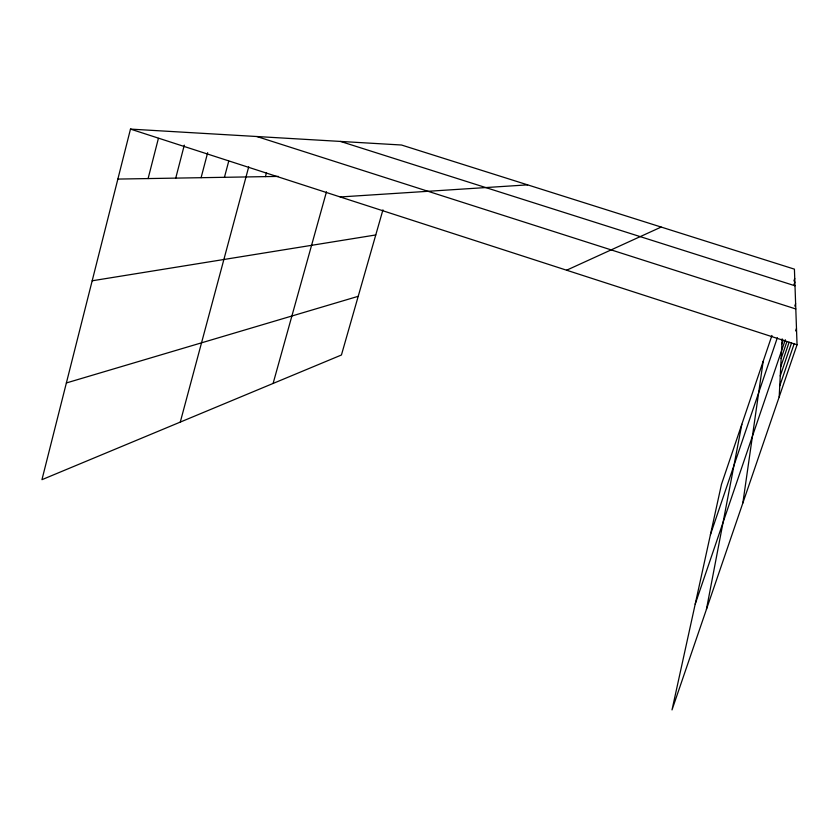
<?xml version="1.0" encoding="UTF-8"?>
<svg xmlns="http://www.w3.org/2000/svg" width="839" height="839" viewBox="0 0 839 839"><rect width="100%" height="100%" fill="white"/><g stroke="black" fill="none" stroke-linecap="round" stroke-linejoin="round"><path stroke-width="1.26" d="M779.179 396.962L782.147 338.83M742.851 503.022L763.154 361.389M706.428 609.376L741.844 424.272M771.943 335.453L721.467 484.355L672.008 709.899L797.05 344.777L794.418 269.151L401.493 145.011L130.485 129.101L41.95 479.677L341.431 355.002L382.941 209.855M148.104 178.571L158.403 138.393M175.739 178.12L184.297 145.137M201.098 177.69L207.663 152.688M224.443 177.302L228.711 161.235M180.28 422.09L248.722 166.835M265.439 176.62L266.456 172.855M273.105 383.444L326.476 191.806M793.914 280.96L794.743 278.517M794.04 284.473L794.869 282.04M710.423 534.737L777.344 337.739M781.885 343.938L783.133 340.277M794.785 306.067L795.613 303.624M695.195 604.185L785.314 339.743M781.14 358.494L786.93 341.546M780.721 366.853L789.1 342.281M780.249 375.966L791.492 343.078M795.645 330.902L796.484 328.469M779.735 385.961L794.26 343.508M566.608 270.21L661.174 227.065M66.375 382.951L358.211 296.314M92.185 280.782L375.767 234.951M340.225 196.966L527.626 184.863M117.869 179.074L278.349 176.41M340.498 141.434L794.994 285.784M256.849 136.526L795.802 308.962M130.485 129.101L797.05 344.777"/></g></svg>
